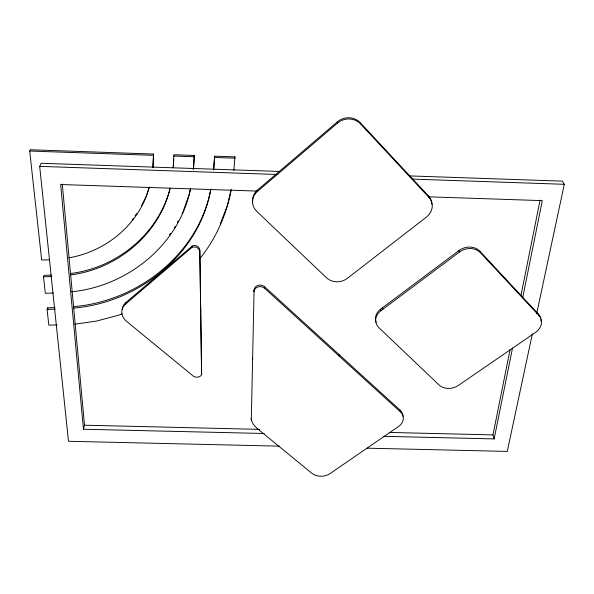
<?xml version="1.0" encoding="UTF-8"?>
<svg xmlns="http://www.w3.org/2000/svg" width="594" height="594" viewBox="0 0 594 594"><rect width="100%" height="100%" fill="white"/><g stroke="black" fill="none" stroke-linecap="round" stroke-linejoin="round"><path stroke-width="0.89" d="M264.501 288.201L264.53 286.679A6.118 5.22 1.6 0 0 257.982 285.439A6.118 5.22 1.6 0 0 254.084 290.05L254.024 291.587A6.133 5.227 1.5 0 1 257.937 286.969A6.133 5.227 1.5 0 1 264.501 288.201L400.334 411.776A13.506 10.469 -7.6 0 1 398.366 426.648L330.019 473.604A13.031 9.838 -3.1 0 1 311.739 473.203L256.831 428.185L253.356 424.428L251.284 420.062L254.084 290.05M252.576 359.496L252.628 357.863M251.284 420.062L251.336 418.354L251.574 419.112M152.784 167.619L153.534 154.046L30.376 149.755L29.7 151.032L41.669 260.016L49.629 259.801M153.089 167.196L153.534 154.046M428.549 196.057L428.965 197.423A15.667 13.751 -18 0 1 426.366 217.122L347.356 278.356A14.932 12.89 -6.6 0 1 326.448 277.732L256.823 211.427A15.593 14.07 1.8 0 1 257.358 191.52L257.402 190.162L337.34 121.852A16.231 15.132 -15.8 0 1 360.268 122.683L428.549 196.057A15.622 13.729 -18.1 0 1 431.853 204.277M173.121 167.924L173.938 154.759L194.312 155.465L193.533 168.941M173.351 167.53L173.73 159.318M193.362 169.349L194.312 155.465M213.64 169.49L214.649 156.177L234.957 156.883L233.843 170.381M213.677 170.032L214.649 156.177M234.957 156.883L234.845 158.167L214.486 157.462M125.943 302.495L125.564 304.046A14.746 12.132 11.5 0 0 126.567 321.369L193.726 376.44A5.391 4.321 5.4 0 0 201.618 374.673L199.814 250.126A5.183 4.492 9.4 0 0 192.612 245.76L125.943 302.495A14.709 12.118 11.6 0 0 122.193 309.474M200.601 311.412L200.787 309.845M201.618 374.673L199.814 250.126M125.564 304.046L191.825 247.475L192.04 246.013M170.032 188.305L169.706 190.058C158.115 235.35 116.461 269.141 70.627 274.918M383.821 436.323L494.141 438.921L492.968 434.905L510.135 349.369M520.908 295.686L540.08 200.148M494.141 438.921L512.525 347.973M522.638 297.95L542.307 200.631L428.378 196.822M190.243 189.635L189.338 194.112L183.301 210.981M190.563 188.298C179.752 244.594 127.361 286.486 71.347 291.795M532.402 333.694L507.269 451.41L367.196 448.18M536.649 313.781L564.3 184.296L562.466 181.155L409.429 175.906M210.773 189.13C198.7 253.994 137.719 301.596 73.314 306.653M210.788 189.612C199.072 254.67 138.216 302.784 73.678 308.078M227.829 203.891L229.462 196.718M229.67 195.82L231.096 189.531M231.185 189.976C226.455 215.028 215.726 239.092 199.621 258.902M264.233 433.501L83.464 429.239L84.504 425.2L62.281 184.11M145.99 196.792L149.116 187.385M149.324 187.08C139.605 224.035 105.999 251.596 68.845 257.818M169.981 188.706C158.353 234.214 116.335 268.057 70.263 273.552M57.039 324.896L48.819 325.126L47.089 309.355L47.654 307.811L54.923 307.61M220.226 224.087L227.628 204.789M53.349 293.042L45.315 293.258L43.511 276.819L44.105 275.319L51.396 275.119M279.069 446.146L68.496 441.283L39.687 166.372L41.201 163.276L279.574 171.451M141.639 205.413L145.589 197.579M174.287 228.207L175.156 226.574M177.331 222.483L178.2 220.849M182.12 213.484L182.989 211.843M132.135 220.01L133.138 218.585M135.142 215.741L136.65 213.602M169.401 234.868L170.485 233.383M257.358 191.52L337.518 123.077A16.276 15.162 -15.6 0 1 360.506 123.916L428.965 197.423M376.091 322.252A14.442 11.977 -10 0 1 380.635 309.162L458.895 250.601A15.162 12.712 -18.5 0 1 479.93 251.255L538.364 314.048A14.635 11.613 -18.6 0 1 540.599 318.042M380.903 310.721L459.377 252.064A15.199 12.734 -18.5 0 1 480.457 252.725L539.025 315.607A14.672 11.628 -18.5 0 1 535.387 332.521L458.345 385.447A13.974 10.996 -12.2 0 1 439.025 384.949L379.024 327.799A14.479 11.991 -10 0 1 380.903 310.721L380.635 309.162M191.825 247.475L192.397 247.223A5.198 4.5 9.3 0 1 199.621 251.596M122.156 313.795L118.748 315.162L96.25 321.131L74.636 324.205M43.511 276.819L51.737 276.589M47.089 309.355L55.279 309.132M84.504 425.2L259.563 429.358M389.226 432.439L492.968 434.905M257.024 191.082L60.655 184.511L83.464 429.239M29.7 151.032L153.2 155.331M173.663 156.036L194.089 156.749M39.687 166.372L276.967 174.473M412.288 179.098L564.3 184.296M264.53 286.679L400.037 410.09A13.469 10.454 -7.6 0 1 403.036 416.275M538.364 314.048L539.025 315.607M479.93 251.255L480.457 252.725M458.895 250.601L459.377 252.064M396.339 161.442L396.673 162.749M360.268 122.683L360.506 123.916M382.566 307.729L382.833 309.281M400.037 410.09L400.334 411.776M337.34 121.852L337.518 123.077M47.654 307.811L47.847 309.556M339.04 354.529L339.196 356.155M252.673 201.841A15.548 14.048 1.8 0 1 257.402 190.162M540.874 319.55A14.635 11.613 -18.6 0 1 540.904 321.094"/></g></svg>
